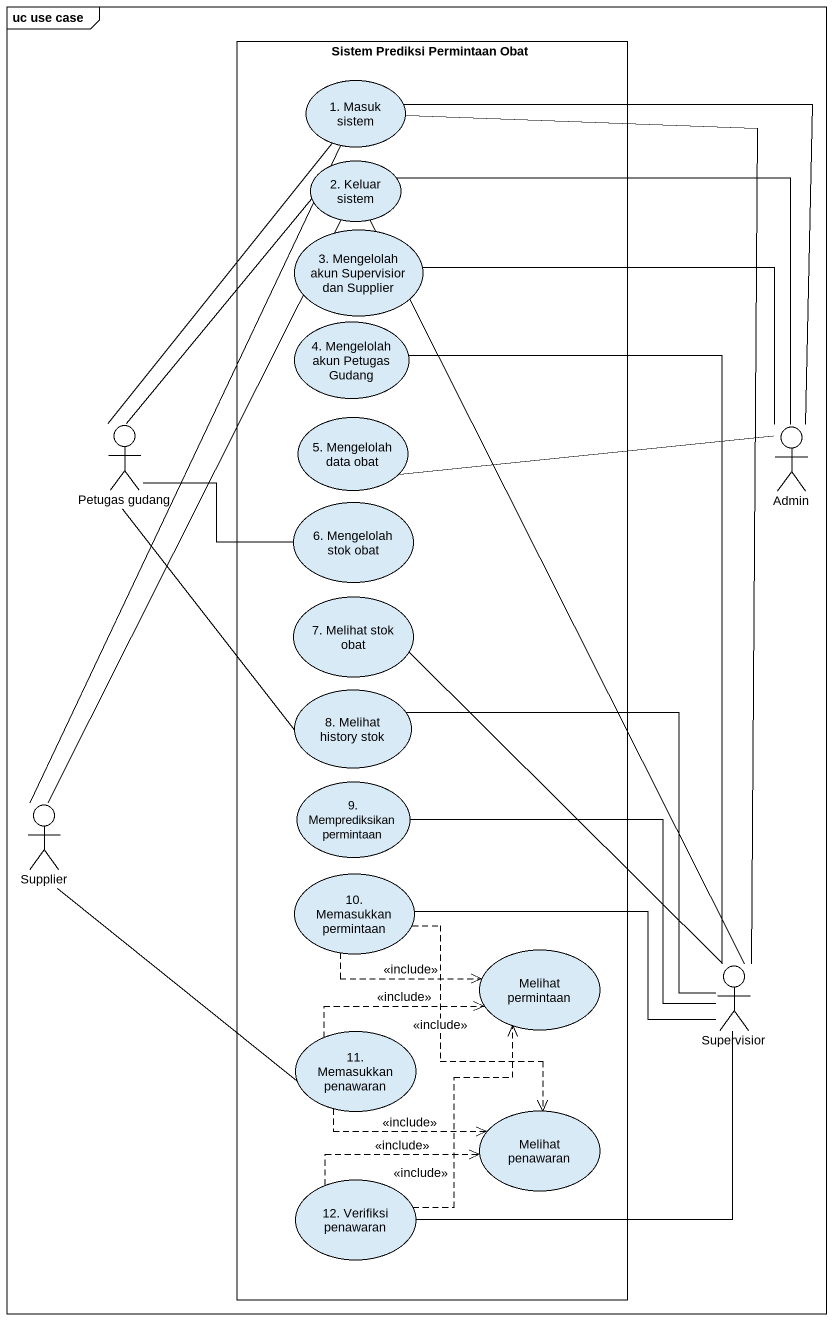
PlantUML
@startuml
mainframe uc use case
rectangle "Sistem Prediksi Permintaan Obat" as Sistem_Prediksi_Permintaan {
  usecase "1. Masuk sistem" as u1_Masuk_sistem
  usecase "2. Keluar sistem" as u2_Keluar_sistem
  usecase "3. Mengelolah akun Supervisior dan Supplier" as u3_Mengelolah_akun
  usecase "4. Mengelolah akun Petugas Gudang" as u4_Mengelolah_akun_Petugas
  usecase "5. Mengelolah data obat" as u5_Mengelolah_data_obat
  usecase "6. Mengelolah stok obat" as u6_Mengelolah_stok_obat
  usecase "7. Melihat stok obat" as u7_Melihat_stok_obat
  usecase "8. Melihat history stok" as u8_Melihat_history_stok
  usecase "9. Memprediksikan permintaan" as u9_Memprediksikan_permintaan
  usecase "10. Memasukkan permintaan" as u10_Memasukkan_permintaan
  usecase "Melihat permintaan" as Melihat_permintaan
  usecase "11. Memasukkan penawaran" as u11_Memasukkan_penawaran
  usecase "Melihat penawaran" as Melihat_penawaran
  usecase "12. Verifiksi penawaran" as u12_Verifiksi_penawaran
}
actor "Petugas gudang" as Petugas_gudang
actor Admin
actor Supplier
actor Supervisior
u4_Mengelolah_akun_Petugas -- Supervisior
Petugas_gudang -up- u1_Masuk_sistem
Petugas_gudang -up- u2_Keluar_sistem
Petugas_gudang -right- u6_Mengelolah_stok_obat
Petugas_gudang -- u8_Melihat_history_stok
Admin -up- u1_Masuk_sistem
Admin -up- u2_Keluar_sistem
Admin -left- u3_Mengelolah_akun
Admin -left- u5_Mengelolah_data_obat
Supplier -up- u1_Masuk_sistem
Supplier -up- u2_Keluar_sistem
Supplier -- u11_Memasukkan_penawaran
u10_Memasukkan_permintaan .right.> Melihat_permintaan : <<include>>
u10_Memasukkan_permintaan ..> Melihat_penawaran : <<include>>
Supervisior -up- u1_Masuk_sistem
Supervisior -up- u2_Keluar_sistem
Supervisior -up- u7_Melihat_stok_obat
Supervisior -up- u8_Melihat_history_stok
Supervisior -left- u9_Memprediksikan_permintaan
Supervisior -left- u10_Memasukkan_permintaan
Supervisior -left- u12_Verifiksi_penawaran
u11_Memasukkan_penawaran .right.> Melihat_permintaan : <<include>>
u11_Memasukkan_penawaran .right.> Melihat_penawaran : <<include>>
u12_Verifiksi_penawaran .up.> Melihat_permintaan : <<include>>
u12_Verifiksi_penawaran .right.> Melihat_penawaran : <<include>>
@enduml
